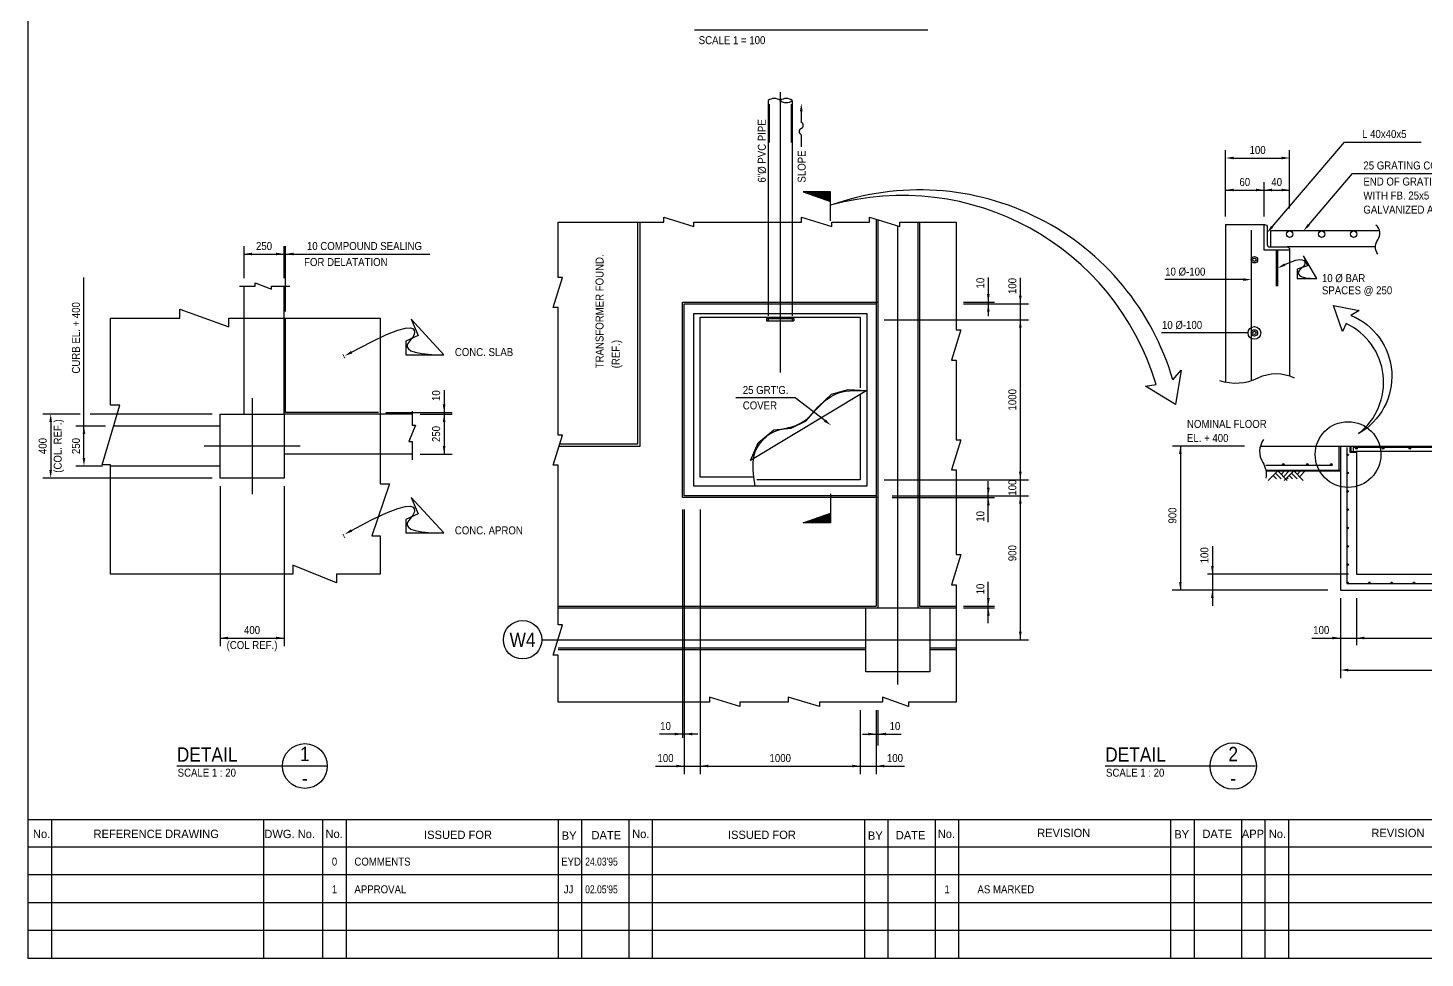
# Model space of a CAD drawing. Extents: x 0 to 83714, y -10 to 58645.
# Drawn here: x 0 to 43643, y 0 to 29064 of the extents above; entities that cross this region are included whole.
import ezdxf
from ezdxf.enums import TextEntityAlignment as Align

# ---------------------------------------------------------------- set-up
doc = ezdxf.new("R2010")
doc.units = 0
doc.header["$LTSCALE"] = 1000
for name, pattern in [('CENTER', [0]), ('DASHED', [0]), ('HIDDEN', [0]), ('PHANTOM', [0]), ('PHANTOM2', [0])]:
    doc.linetypes.add(name, pattern=pattern)
doc.layers.get('0').update_dxf_attribs({"linetype": 'CONTINUOUS'})
for name, color, linetype in [('AS', 4, 'CENTER'), ('BEAM', 6, 'CONTINUOUS'), ('COL', 3, 'CONTINUOUS'), ('DM', 2, 'CONTINUOUS'), ('FORM', 1, 'CONTINUOUS')]:
    doc.layers.add(name, color=color, linetype=linetype)

# ---------------------------------------------------------------- blocks, each defined once
blk = doc.blocks.new('AR')
at = {"color": 0}
blk.add_solid([(0, 0), (-1, 0.21875), (-1, -0.21875)], dxfattribs=at)

msp = doc.modelspace()

# ---------------------------------------------------------------- linework, layer by layer
at = {"color": 0}
for p, q in [((20818, 29000), (28111, 29000)), ((24157, 26455), (24157, 26110)), ((24157, 25727), (24157, 25349)), ((19050, 16071), (19050, 23000)), ((19125, 15996), (19125, 23000)), ((26500, 23070), (26500, 10996)), ((26550, 23070), (26550, 10946)), ((27800, 23000), (27800, 10946)), ((27850, 23000), (27850, 10996)), ((37412, 22920), (38612, 22920)), ((37412, 22920), (37412, 18000)), ((38212, 22748), (38212, 18072)), ((42224, 22720), (38812, 22720)), ((38812, 22720), (38812, 22220)), ((42094, 22220), (39332, 22220)), ((39412, 22120), (39412, 18191)), ((23075, 19986), (23925, 19986)), ((23075, 19911), (23925, 19911)), ((16594, 15996), (19125, 15996)), ((16617, 16071), (19050, 16071)), ((38500, 16000), (47100, 16000)), ((41000, 16000), (41000, 11500)), ((41200, 15957), (41200, 11700)), ((46520, 15825), (41480, 15825)), ((41500, 15800), (41500, 12000)), ((38667, 15400), (40750, 15400)), ((38667, 15250), (41000, 15250)), ((38667, 15220), (41000, 15220)), ((39006, 14970), (38897, 15079)), ((39147, 14970), (38968, 15149)), ((39076, 15182), (39114, 15220)), ((39147, 15111), (39256, 15220)), ((39218, 15041), (39397, 15220)), ((39364, 14970), (39326, 15008)), ((39506, 14970), (39397, 15079)), ((39647, 14970), (39468, 15149)), ((39576, 15182), (39614, 15220)), ((39647, 15111), (39756, 15220)), ((39718, 15041), (39897, 15220)), ((41500, 12000), (46500, 12000)), ((41000, 11500), (47000, 11500)), ((41200, 11700), (46800, 11700)), ((9350, 6000), (4650, 6000)), ((38350, 6000), (33650, 6000)), ((736, 4327), (736, 0)), ((7360, 4327), (7360, 0)), ((9200, 4327), (9200, 0)), ((9936, 4327), (9936, 0)), ((16560, 4327), (16560, 0)), ((17296, 4327), (17296, 0)), ((18768, 4327), (18768, 0)), ((19504, 4327), (19504, 0)), ((26128, 4327), (26128, 0)), ((26864, 4327), (26864, 0)), ((28336, 4327), (28336, 0)), ((29072, 4327), (29072, 0)), ((35696, 4327), (35696, 0)), ((36432, 4327), (36432, 0)), ((37904, 4327), (37904, 0)), ((38640, 4327), (38640, 0)), ((39376, 4327), (39376, 0)), ((48944, 3462), (0, 3462)), ((48944, 2596), (0, 2596)), ((48944, 1731), (0, 1731)), ((48944, 865), (0, 865))]:
    msp.add_line(p, q, dxfattribs=at)
at = {"color": 0, "linetype": 'HIDDEN'}
for p, q in [((23125, 26796), (23125, 20068)), ((23155, 26682), (23155, 25481)), ((23845, 26682), (23845, 25481)), ((23875, 26796), (23875, 20068))]:
    msp.add_line(p, q, dxfattribs=at)
at = {"color": 0, "linetype": 'PHANTOM'}
for p, q in [((23075, 19986), (23075, 19911)), ((23125, 20023), (23125, 19911)), ((23875, 20023), (23875, 19911)), ((23925, 19986), (23925, 19911))]:
    msp.add_line(p, q, dxfattribs=at)
at = {"color": 0, "linetype": 'CONTINUOUS'}
msp.add_line((0, 4327), (83352, 4327), dxfattribs=at)
at = {"color": 0}
for points in [[(23500, 26796, 0.338868), (23875, 26796, 0.338868), (23500, 26796, 0.338868), (23125, 26796, 0.338868)], [(37220, 18052, 0.199207), (38427, 18131, -0.233459), (39555, 18131)], [(38599, 16199, 0.310304), (38574, 15485, -0.19287), (38665, 15000, 0.291495)]]:
    msp.add_lwpolyline(points, format="xyb", dxfattribs=at)
for points in [[(25074, 23036), (25074, 23939), (24220, 23939), (25074, 23644)], [(6610, 21000), (7098, 21000), (7098, 21104), (7613, 20902), (7613, 21000), (8185, 21000)], [(26550, 14396), (20450, 14396), (20450, 20496), (26550, 20496)], [(22689, 15023), (21000, 15023), (21000, 20023), (26000, 20023), (26000, 17816)], [(22722, 14746), (22722, 14746), (22677, 15023), (22654, 15255), (22651, 15450), (22665, 15611), (22693, 15744), (22732, 15854), (22779, 15948), (22831, 16029), (22885, 16103), (22941, 16170), (22998, 16232), (23057, 16287), (23117, 16336), (23179, 16379), (23242, 16416), (23305, 16448), (23370, 16475), (23435, 16496), (23501, 16515), (23566, 16531), (23632, 16545), (23697, 16559), (23762, 16574), (23826, 16590), (23889, 16608), (23951, 16629), (24012, 16654), (24071, 16680), (24129, 16710), (24186, 16744), (24241, 16780), (24295, 16820), (24348, 16863), (24399, 16908), (24449, 16957), (24498, 17007), (24547, 17059), (24596, 17111), (24645, 17164), (24694, 17217), (24745, 17269), (24796, 17320), (24849, 17369), (24905, 17418), (24964, 17464), (25027, 17509), (25094, 17551), (25166, 17591), (25244, 17627), (25331, 17660), (25430, 17689), (25542, 17712), (25673, 17728), (25824, 17738), (25999, 17739), (26200, 17731), (22568, 15547), (22811, 16099), (23296, 16507), (23837, 16562), (24312, 16783), (24687, 17224), (25106, 17621), (25625, 17764), (26200, 17731)], [(12000, 17090), (12000, 16652), (12104, 16652), (11902, 16137), (12000, 16137), (12000, 15565)], [(40950, 16000), (40950, 15250)], [(46600, 15825), (46600, 15950), (41400, 15950), (41400, 15825)], [(39339, 14920), (39039, 15220), (38739, 14920)], [(39839, 14920), (39539, 15220), (39239, 14920)], [(25074, 14509), (25074, 13605), (24220, 13605), (25074, 13901)]]:
    msp.add_lwpolyline(points, dxfattribs=at)
for points in [[(25054, 23672), (25054, 23919), (24339, 23919)], [(25034, 23700), (25034, 23899), (24458, 23899)], [(25014, 23728), (25014, 23879), (24577, 23879)], [(24994, 23756), (24994, 23859), (24696, 23859)], [(24974, 23784), (24974, 23839), (24815, 23839)], [(24954, 23812), (24954, 23819), (24934, 23819)], [(26500, 14446), (20500, 14446), (20500, 20446), (26500, 20446)], [(26200, 14746), (20800, 14746), (20800, 20146), (26200, 20146)], [(25054, 13873), (25054, 13625), (24339, 13625)], [(25034, 13845), (25034, 13645), (24458, 13645)], [(25014, 13816), (25014, 13665), (24577, 13665)], [(24994, 13788), (24994, 13685), (24696, 13685)], [(24974, 13760), (24974, 13705), (24815, 13705)], [(24954, 13732), (24954, 13725), (24934, 13725)]]:
    msp.add_lwpolyline(points, close=True, dxfattribs=at)
at = {"color": 0, "linetype": 'PHANTOM'}
for points in [[(27507, 8000), (27507, 7856), (26698, 8152), (26698, 8000), (24731, 8000), (24731, 7856), (23748, 8152), (23748, 8000), (22236, 8000), (22236, 7856), (21293, 8152), (21293, 8000), (16558, 8000), (16558, 9468), (16406, 9468), (16702, 10411), (16558, 10411), (16558, 15397), (16406, 15397), (16702, 16340), (16558, 16340), (16558, 20326), (16406, 20326), (16702, 21269), (16558, 21269), (16558, 23000), (19859, 23000), (19859, 23152), (20802, 22856), (20802, 23000), (24165, 23000), (24165, 23152), (25107, 22856), (25107, 23000), (26290, 23000), (26290, 23152), (27233, 22856), (27233, 23000), (29000, 23000), (29000, 19626), (29144, 19626), (28848, 18684), (29000, 18684), (29000, 16196), (29144, 16196), (28848, 15254), (29000, 15254), (29000, 12606), (29144, 12606), (28848, 11664), (29000, 11664), (29000, 8000)], [(11000, 14814), (11294, 14814), (10741, 13198), (11000, 13198), (11000, 12000), (9634, 12000), (9634, 11723), (8273, 12277), (8273, 12000), (2575, 12000), (2575, 15409), (2316, 15409), (2869, 17280), (2575, 17280), (2575, 20000), (4745, 20000), (4745, 20277), (6276, 19723), (6276, 20000), (11000, 20000)]]:
    msp.add_lwpolyline(points, close=True, dxfattribs=at)
for points in [[(13343, 23000)], [(17237, 23000)], [(21774, 23000)], [(12000, 20774)], [(24000, 20774)], [(12000, 16237)], [(24000, 16237)], [(12000, 12343)], [(24000, 12343)], [(13343, 11000)], [(17237, 11000)], [(21774, 11000)]]:
    msp.add_lwpolyline(points, dxfattribs=at)
at = {"color": 0}
for points in [[(38612, 22120), (38612, 22920), (38632, 22920, -0.414214), (38712, 22840), (38712, 22300, 0.414214), (38792, 22220), (39332, 22220, -0.414214), (39412, 22140), (39412, 22120)], [(41300, 15800), (41300, 16000), (41305, 16000, -0.414214), (41325, 15980), (41325, 15845, 0.414214), (41345, 15825), (41480, 15825, -0.414214), (41500, 15805), (41500, 15800)]]:
    msp.add_lwpolyline(points, format="xyb", close=True, dxfattribs=at)
at = {"color": 0, "linetype": 'DASHED'}
msp.add_lwpolyline([(26000, 17608), (26000, 14946), (22769, 14946)], dxfattribs=at)
at = {"color": 0}
for centre, radius in [((41225, 15725), 25), ((41500, 15925), 25), ((42333, 15925), 25), ((43167, 15925), 25), ((39214, 15425), 25), ((39964, 15425), 25), ((40714, 15425), 25), ((41225, 15154), 25), ((41225, 14582), 25), ((41225, 14011), 25), ((41225, 13439), 25), ((41225, 12868), 25), ((41225, 12296), 25), ((41225, 11725), 25), ((41900, 11725), 25), ((42600, 11725), 25), ((43300, 11725), 25), ((15451, 9946), 600), ((8650, 6000), 700), ((37650, 6000), 725)]:
    msp.add_circle(centre, radius, dxfattribs=at)
for centre, radius, start, end in [((24198, 25826), 108, 112.5569, 247.4431), ((24119, 26018), 100, 292.5569, 67.4431)]:
    msp.add_arc(centre, radius, start, end, dxfattribs=at)
msp.add_solid([(24199, 26455), (24115, 26455), (24157, 26705)], dxfattribs=at)
at = {"layer": 'AS', "color": 0}
for p, q in [((23500, 27057), (23500, 18298)), ((27175, 8547), (27175, 22874)), ((7000, 17500), (7000, 14500)), ((8500, 16000), (5500, 16000)), ((16051, 9946), (31250, 9946))]:
    msp.add_line(p, q, dxfattribs=at)
at = {"layer": 'AS', "color": 0, "linetype": 'CONTINUOUS'}
for p, q in [((6000, 16625), (2676, 16625)), ((6000, 15375), (2575, 15375))]:
    msp.add_line(p, q, dxfattribs=at)
at = {"layer": 'BEAM', "color": 0}
for points in [[(6750, 17000), (6750, 21000)], [(8000, 17000), (8000, 21000)], [(10950, 17050), (8050, 17050), (8050, 20000)], [(12000, 17000), (8000, 17000)], [(12000, 15750), (8000, 15750)]]:
    msp.add_lwpolyline(points, dxfattribs=at)
at = {"layer": 'COL', "color": 0}
for p, q in [((16558, 10996), (26500, 10996)), ((16558, 10946), (29000, 10946)), ((27850, 10996), (29000, 10996)), ((16558, 9696), (26175, 9696)), ((16558, 9646), (26175, 9646)), ((28175, 9696), (29000, 9696)), ((28175, 9646), (29000, 9646))]:
    msp.add_line(p, q, dxfattribs=at)
at = {"layer": 'COL', "color": 0, "linetype": 'PHANTOM2'}
msp.add_lwpolyline([(6000, 15000), (6000, 17000), (8000, 17000), (8000, 15000)], close=True, dxfattribs=at)
at = {"layer": 'COL', "color": 0}
msp.add_lwpolyline([(26175, 8946), (26175, 10946), (28175, 10946), (28175, 8946)], close=True, dxfattribs=at)
at = {"layer": 'DM', "color": 0}
for p, q in [((38865, 22851), (41122, 25500)), ((41122, 25500), (43521, 25500)), ((37412, 23170), (37412, 25250)), ((37662, 25000), (39162, 25000)), ((39412, 23420), (39412, 25250)), ((40007, 22910), (41375, 24516)), ((41375, 24516), (47724, 24516)), ((38612, 23170), (38612, 24250)), ((37412, 24000), (39412, 24000)), ((6750, 21250), (6750, 22250)), ((6750, 22000), (12552, 22000)), ((8000, 21250), (8000, 22250)), ((8050, 20207), (8050, 22250)), ((1749, 15625), (1749, 21271)), ((30000, 21271), (30000, 20062)), ((31000, 21252), (31000, 9946)), ((37962, 21200), (35509, 21200)), ((29223, 20496), (30191, 20496)), ((29223, 20446), (31250, 20446)), ((26750, 19946), (31250, 19946)), ((38112, 19534), (35409, 19534)), ((13000, 17750), (13000, 15750)), ((23964, 17502), (22117, 17502)), ((24891, 16797), (23964, 17502)), ((11183, 17050), (13250, 17050)), ((1631, 17000), (460, 17000)), ((710, 16750), (710, 15250)), ((2426, 16625), (1499, 16625)), ((5750, 17000), (1946, 17000)), ((12250, 17000), (13250, 17000)), ((12250, 15750), (13250, 15750)), ((38005, 16000), (35750, 16000)), ((36000, 16000), (36000, 11500)), ((2325, 15375), (1499, 15375)), ((5750, 15000), (460, 15000)), ((26750, 14946), (31250, 14946)), ((30000, 13621), (30000, 14907)), ((6000, 14750), (6000, 9750)), ((8000, 14750), (8000, 9750)), ((26999, 14446), (31250, 14446)), ((20450, 14018), (20450, 6882)), ((20500, 14018), (20500, 5750)), ((21000, 14018), (21000, 5750)), ((26999, 14396), (30191, 14396)), ((37000, 12872), (37000, 11009)), ((41250, 12000), (36848, 12000)), ((30000, 10466), (30000, 11755)), ((40603, 11500), (35744, 11500)), ((29223, 10996), (30195, 10996)), ((29223, 10946), (30191, 10946)), ((41000, 11250), (41000, 8750)), ((41500, 11250), (41500, 9776)), ((6000, 10000), (8000, 10000)), ((40104, 10000), (47889, 10000)), ((41250, 9000), (46750, 9000)), ((26000, 7750), (26000, 5750)), ((26500, 7750), (26500, 5750)), ((26550, 7750), (26550, 6637)), ((20927, 7000), (19727, 7000)), ((26073, 7000), (27273, 7000)), ((19602, 6000), (27380, 6000))]:
    msp.add_line(p, q, dxfattribs=at)
at = {"layer": 'DM', "color": 0, "linetype": 'HIDDEN'}
for p, q in [((38987, 22120), (38987, 21000)), ((39037, 22120), (39037, 21000))]:
    msp.add_line(p, q, dxfattribs=at)
at = {"layer": 'DM', "color": 0}
msp.add_lwpolyline([(42168, 21992, -0.328252), (42168, 22447, 0.401809), (42109, 22902, 0.401809)], format="xyb", dxfattribs=at)
for points in [[(39263, 21668), (39263, 21668), (39458, 21754), (39610, 21804), (39723, 21824), (39802, 21821), (39853, 21801), (39880, 21768), (39889, 21730), (39886, 21691), (39873, 21657), (39855, 21628), (39832, 21602), (39806, 21577), (39778, 21553), (39751, 21528), (39725, 21500), (39703, 21468), (39687, 21433), (39682, 21394), (39695, 21355), (39733, 21318), (39801, 21285), (39907, 21258), (40058, 21241), (40258, 21234), (39848, 21948), (39969, 21629), (39650, 21523), (39650, 21234), (40258, 21234)], [(10109, 18932), (10109, 18932), (10729, 19259), (11204, 19483), (11552, 19619), (11793, 19684), (11946, 19692), (12031, 19662), (12066, 19608), (12070, 19548), (12061, 19494), (12043, 19447), (12019, 19405), (11989, 19366), (11957, 19329), (11925, 19290), (11895, 19248), (11868, 19201), (11850, 19147), (11850, 19090), (11883, 19032), (11961, 18977), (12099, 18928), (12308, 18889), (12603, 18863), (12996, 18853), (11975, 19959), (12187, 19449), (11804, 19279), (11804, 18853), (12996, 18853)], [(35764, 18067), (36024, 18366), (35845, 17295), (34912, 17870), (35242, 17925)], [(10109, 13361), (10109, 13361), (10729, 13689), (11204, 13913), (11552, 14049), (11793, 14113), (11946, 14122), (12031, 14091), (12066, 14038), (12070, 13978), (12061, 13923), (12043, 13876), (12019, 13835), (11989, 13796), (11957, 13758), (11925, 13719), (11895, 13677), (11868, 13630), (11850, 13577), (11850, 13519), (11883, 13461), (11961, 13406), (12099, 13357), (12308, 13318), (12603, 13292), (12996, 13283), (11975, 14389), (12187, 13878), (11804, 13708), (11804, 13283), (12996, 13283)]]:
    msp.add_lwpolyline(points, dxfattribs=at)
msp.add_lwpolyline([(41566, 16389, 0.560574), (41174, 19830), (41068, 19578), (40780, 20395), (41583, 20233), (41320, 20083, -0.626927)], format="xyb", close=True, dxfattribs=at)
for centre, radius in [((39412, 22620), 100), ((40412, 22620), 100), ((41412, 22620), 100), ((38312, 21820), 100), ((38312, 21820), 50), ((38312, 19534), 200), ((38312, 19534), 100), ((38312, 19534), 50), ((41237, 15734), 1027)]:
    msp.add_circle(centre, radius, dxfattribs=at)
for centre, radius, start, end in [((27849, 15759), 8245, 16.2633, 109.671), ((27312, 15552), 8278, 16.659, 105.6809)]:
    msp.add_arc(centre, radius, start, end, dxfattribs=at)
for points in [[(37662, 25042), (37662, 24958), (37412, 25000)], [(39162, 25042), (39162, 24958), (39412, 25000)], [(37662, 24042), (37662, 23958), (37412, 24000)], [(38362, 24042), (38362, 23958), (38612, 24000)], [(38862, 24042), (38862, 23958), (38612, 24000)], [(39162, 24042), (39162, 23958), (39412, 24000)], [(38897, 22824), (38834, 22878), (38703, 22661)], [(40039, 22883), (39975, 22937), (39845, 22720)], [(7000, 22042), (7000, 21958), (6750, 22000)], [(7750, 22042), (7750, 21958), (8000, 22000)], [(8300, 22042), (8300, 21958), (8050, 22000)], [(39281, 21630), (39245, 21706), (39037, 21560)], [(37962, 21242), (37962, 21158), (38212, 21200)], [(29958, 20746), (30042, 20746), (30000, 20496)], [(30958, 20696), (31042, 20696), (31000, 20446)], [(29958, 20196), (30042, 20196), (30000, 20446)], [(30958, 19696), (31042, 19696), (31000, 19946)], [(10129, 18895), (10089, 18968), (9890, 18811)], [(12958, 17300), (13042, 17300), (13000, 17050)], [(668, 16750), (752, 16750), (710, 17000)], [(1708, 16375), (1791, 16375), (1749, 16625)], [(12958, 16750), (13042, 16750), (13000, 17000)], [(24916, 16830), (24866, 16764), (25090, 16646)], [(12958, 16000), (13042, 16000), (13000, 15750)], [(35958, 15750), (36042, 15750), (36000, 16000)], [(1708, 15625), (1791, 15625), (1749, 15375)], [(668, 15250), (752, 15250), (710, 15000)], [(30958, 15196), (31042, 15196), (31000, 14946)], [(29958, 14696), (30042, 14696), (30000, 14446)], [(30958, 14196), (31042, 14196), (31000, 14446)], [(29958, 14146), (30042, 14146), (30000, 14396)], [(10129, 13325), (10089, 13398), (9890, 13240)], [(36958, 12250), (37042, 12250), (37000, 12000)], [(35958, 11750), (36042, 11750), (36000, 11500)], [(36958, 11250), (37042, 11250), (37000, 11500)], [(29958, 11246), (30042, 11246), (30000, 10996)], [(29958, 10696), (30042, 10696), (30000, 10946)], [(6250, 10042), (6250, 9958), (6000, 10000)], [(7750, 10042), (7750, 9958), (8000, 10000)], [(30958, 10196), (31042, 10196), (31000, 9946)], [(40750, 10042), (40750, 9958), (41000, 10000)], [(41750, 10042), (41750, 9958), (41500, 10000)], [(41250, 9042), (41250, 8958), (41000, 9000)], [(20200, 7042), (20200, 6958), (20450, 7000)], [(20750, 7042), (20750, 6958), (20500, 7000)], [(26250, 7042), (26250, 6958), (26500, 7000)], [(26800, 7042), (26800, 6958), (26550, 7000)], [(20250, 6042), (20250, 5958), (20500, 6000)], [(21250, 6042), (21250, 5958), (21000, 6000)], [(25750, 6042), (25750, 5958), (26000, 6000)], [(26750, 6042), (26750, 5958), (26500, 6000)]]:
    msp.add_solid(points, dxfattribs=at)
at = {"layer": 'FORM', "color": 0}
msp.add_lwpolyline([(83352, 0), (83352, 58645), (0, 58645), (0, 0)], close=True, dxfattribs=at)

# ---------------------------------------------------------------- block references
at = {"layer": 'FORM', "color": 0, "xscale": 1e-07, "yscale": 1e-07, "zscale": 1e-07}
msp.add_blockref('AR', (0, 0), dxfattribs=at)

# ---------------------------------------------------------------- texts
at = {"color": 0, "width": 0.9}
for s, height, p in [('SCALE 1 = 100', 250, (20953, 28482)), ('DETAIL', 450, (4650, 6000)), ('DETAIL', 450, (33650, 6000))]:
    msp.add_text(s, height=height, dxfattribs=at).set_placement(p, align=Align.BOTTOM_LEFT)
for s, p in [('W4', (15451, 9946)), ('1', (8650, 6379)), ('2', (37650, 6379)), ('-', (8650, 5621)), ('-', (37650, 5621))]:
    msp.add_text(s, height=450, dxfattribs=at).set_placement(p, align=Align.MIDDLE)
at = {"color": 0}
for s, height, p in [('No.', 259.6, (157, 3751)), ('REFERENCE DRAWING', 259.64, (2049, 3751)), ('DWG. No.', 259.6, (7385, 3749)), ('No.', 259.6, (9295, 3751)), ('ISSUED FOR', 259.6, (12375, 3722)), ('BY', 259.6, (16674, 3696)), ('DATE', 259.6, (17604, 3710)), ('No.', 259.6, (18875, 3751)), ('ISSUED FOR', 259.6, (21867, 3722)), ('BY', 259.6, (26238, 3696)), ('DATE', 259.6, (27109, 3710)), ('No.', 259.6, (28421, 3751)), ('REVISION', 259.6, (31526, 3780)), ('BY', 259.6, (35809, 3737)), ('DATE', 259.6, (36688, 3752)), ('APP', 259.6, (37919, 3751)), ('No.', 259.6, (38762, 3751)), ('REVISION', 259.6, (41966, 3780))]:
    msp.add_text(s, height=height, dxfattribs=at).set_placement(p)
for s, width, p in [('0', 0.9, (9493, 2889)), ('COMMENTS', 0.9, (10198, 2889)), ('EYD', 0.9, (16657, 2889)), ("24.03'95", 0.8, (17406, 2889)), ('1', 0.9, (9493, 2023)), ('APPROVAL', 0.9, (10198, 2023)), ('JJ', 0.9, (16737, 2023)), ("02.05'95", 0.8, (17406, 2023)), ('1', 0.9, (28629, 2023)), ('AS MARKED', 0.9, (29661, 2023))]:
    msp.add_text(s, height=250, dxfattribs=dict(at, width=width)).set_placement(p)
at = {"layer": 'DM', "color": 0, "width": 0.9}
for s, p in [('6"%%C PVC PIPE', (23125, 24232)), ('SLOPE', (24369, 24232)), ('TRANSFORMER FOUND.', (18056, 18429)), ('(REF.)', (18563, 18429))]:
    msp.add_text(s, height=250, rotation=90, dxfattribs=at).set_placement(p, align=Align.BOTTOM_LEFT)
for s, p in [('L 40x40x5', (41675, 25626)), ('25 GRATING COVER', (41716, 24641)), ('END OF GRATING TO BE TRIMMED', (41716, 24140)), ('WITH FB. 25x5 mm THK. & TO BE ', (41716, 23703)), ('GALVANIZED AFTER FABRICATION', (41716, 23262)), ('10 %%C-100', (35525, 21325)), ('SPACES @ 250', (40421, 20741)), ('10 %%C BAR', (40421, 21121)), ('10 %%C-100', (35425, 19659)), ('CONC. SLAB', (13336, 18811)), ("25 GRT'G.", (22330, 17626)), ('COVER', (22330, 17144)), ('NOMINAL FLOOR', (36205, 16565)), ('EL. + 400', (36205, 16125)), ('CONC. APRON', (13336, 13240))]:
    msp.add_text(s, height=250, dxfattribs=at).set_placement(p)
for s, p in [('100', (38412, 25250)), ('60', (38012, 24250)), ('250', (7375, 22250)), ('400', (7000, 10250))]:
    msp.add_text(s, height=250, dxfattribs=at).set_placement(p, align=Align.MIDDLE_CENTER)
for s, p in [('40', (39008, 24250)), ('10 COMPOUND SEALING', (10512, 22250)), ('FOR DELATATION', (9929, 21750)), ('100', (40400, 10250)), ('(COL REF.)', (7000, 9750)), ('10', (19917, 7250)), ('10', (27083, 7250)), ('100', (19917, 6250)), ('1000', (23500, 6250)), ('100', (27083, 6250))]:
    msp.add_text(s, height=250, dxfattribs=at).set_placement(p, align=Align.MIDDLE)
for s, p in [('10', (29750, 21091)), ('100', (30750, 21000)), ('CURB EL. + 400', (1499, 19380)), ('10', (12750, 17574)), ('(COL. REF.)', (960, 16000)), ('100', (30750, 14699)), ('900', (35750, 13828)), ('10', (29750, 13801)), ('900', (30750, 12653)), ('100', (36750, 12585)), ('10', (29750, 11531))]:
    msp.add_text(s, height=250, rotation=90, dxfattribs=at).set_placement(p, align=Align.MIDDLE)
for p in [(9718, 18806), (9718, 13193)]:
    msp.add_text('~', height=250, rotation=306.0457, dxfattribs=at).set_placement(p)
for s, p in [('1000', (30750, 17446)), ('250', (12750, 16375)), ('400', (460, 16000)), ('250', (1499, 16000))]:
    msp.add_text(s, height=250, rotation=90, dxfattribs=at).set_placement(p, align=Align.MIDDLE_CENTER)
for p in [(4676, 5593), (33676, 5593)]:
    msp.add_text('SCALE 1 : 20', height=250, dxfattribs=at).set_placement(p, align=Align.BOTTOM_LEFT)

doc.saveas('drawing.dxf')
